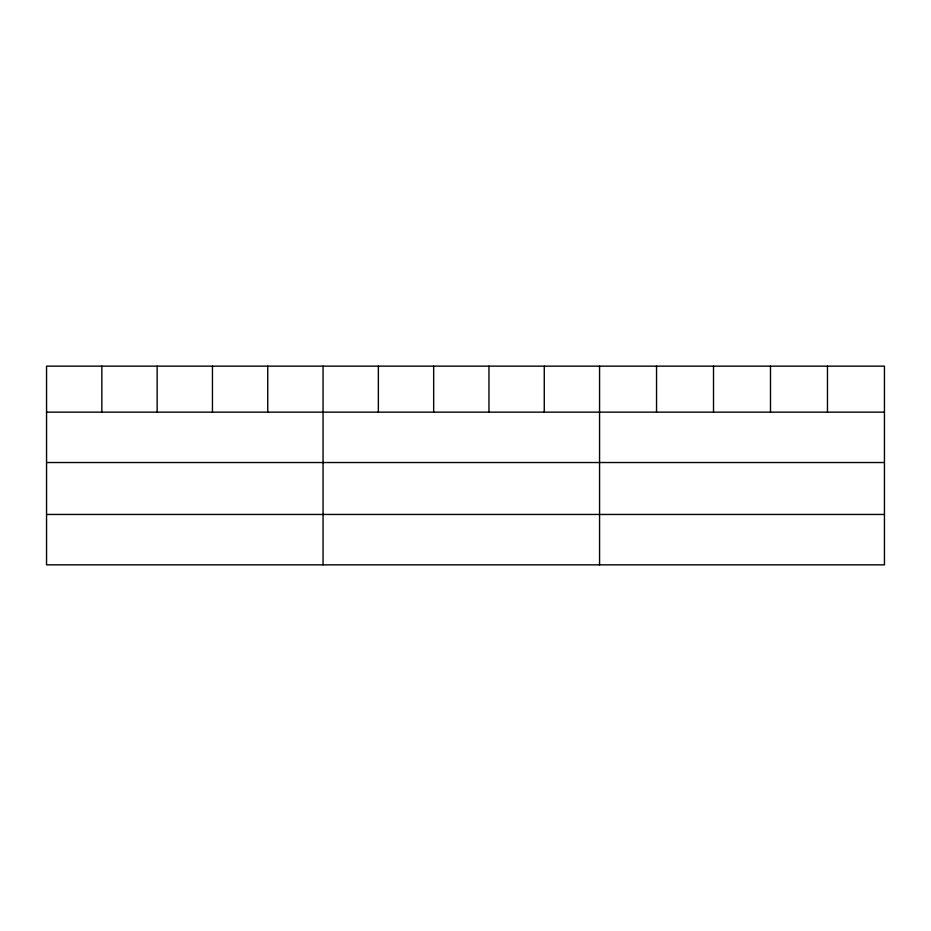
<?xml version="1.0" encoding="UTF-8"?>
<svg xmlns="http://www.w3.org/2000/svg" width="931" height="931" viewBox="0 0 931 931"><rect width="100%" height="100%" fill="white"/><g stroke="black" fill="none" stroke-linecap="round" stroke-linejoin="round"><path stroke-width="1.4" d="M884.45 462.532L884.45 366.151L46.55 366.151L46.55 564.849L884.45 564.849L884.45 462.532L46.55 462.532M46.55 412.142L884.45 412.142M46.55 514.459L884.45 514.459M827.473 366.151L827.473 412.142M770.496 366.151L770.496 412.142M713.518 366.151L713.518 412.142M656.541 366.151L656.541 412.142M599.564 366.151L599.564 564.849M544.263 366.151L544.263 412.142M488.961 366.151L488.961 412.142M433.66 366.151L433.66 412.142M378.358 366.151L378.358 412.142M323.057 366.151L323.057 564.849M267.756 366.151L267.756 412.142M212.454 366.151L212.454 412.142M157.153 366.151L157.153 412.142M101.851 366.151L101.851 412.142"/></g></svg>
